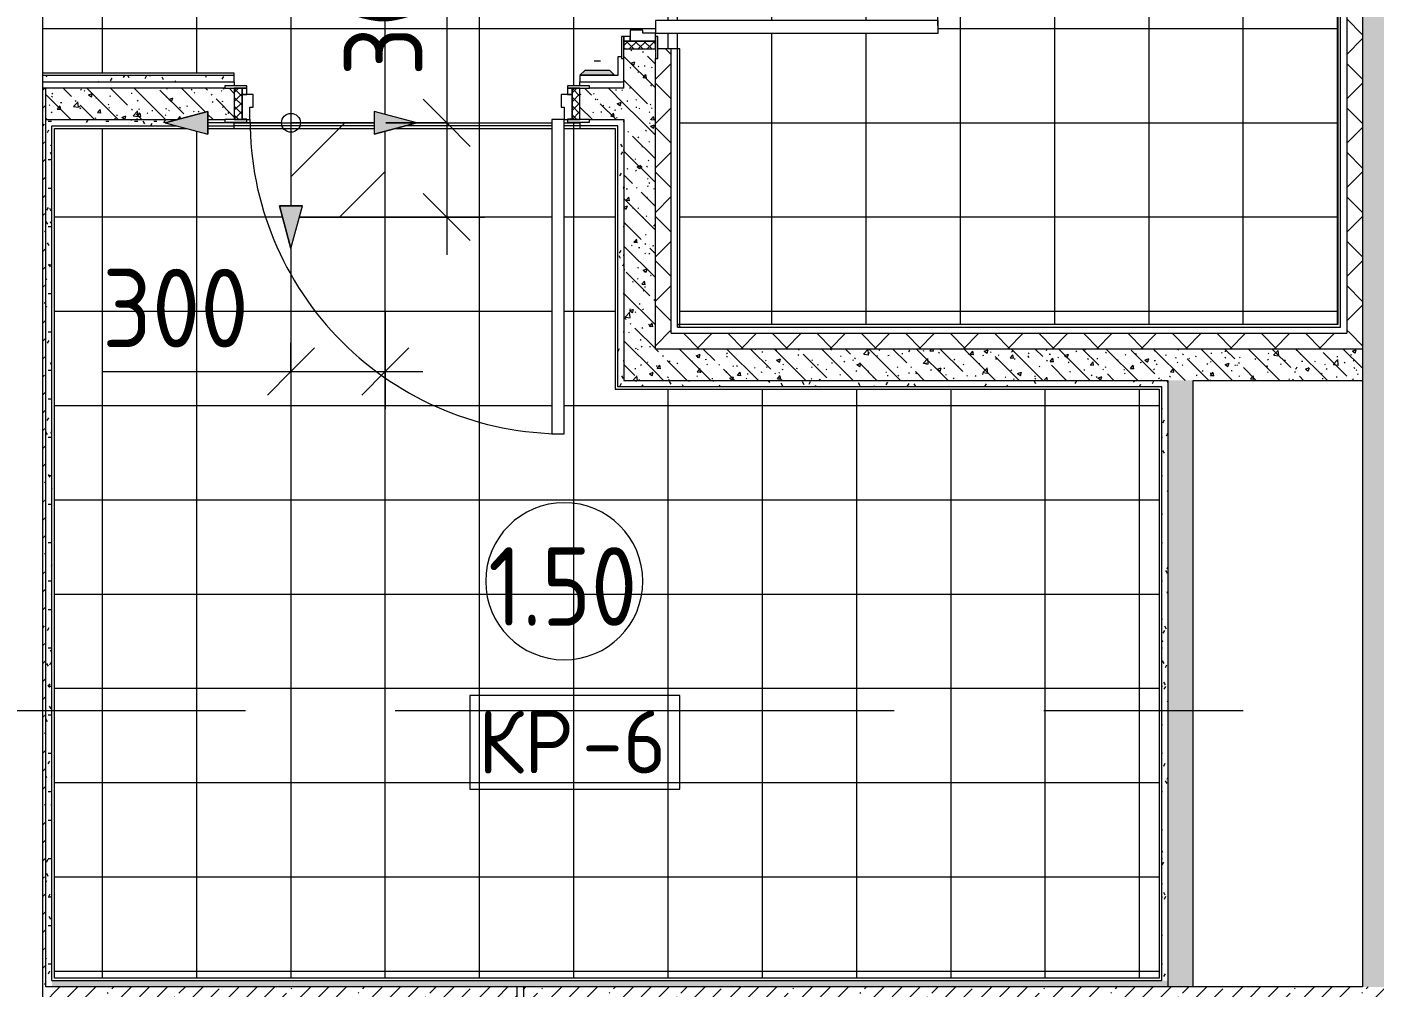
# Model space of a CAD drawing. Header units: millimetres. Extents: x 81671 to 282875, y -8553 to 29000.
# Drawn here: x 84910 to 89197, y 17269 to 20325 of the extents above; entities that cross this region are included whole.
import ezdxf

# ---------------------------------------------------------------- set-up
doc = ezdxf.new("R2010")
doc.units = ezdxf.units.MM
doc.linetypes.add('Осевая', pattern=[3175, 635, -476.25, 1587.5, -476.25])
for name, color, linetype, lineweight in [('A-ANNO-DIMS', 7, 'Continuous', 9), ('A-ANNO-DIMS-100', 7, 'Continuous', 9), ('A-AREA-IDEN', 7, 'Continuous', 9), ('A-DETL', 7, 'Continuous', 9), ('A-DETL-GENF', 7, 'Continuous', 9), ('A-DOOR', 7, 'Continuous', 9), ('A-DOOR-1', 7, 'Continuous', 13), ('A-DOOR-FRAM', 7, 'Continuous', 13), ('A-DOOR-FRAM-1', 7, 'Continuous', 9), ('A-FLOR-IDEN', 7, 'Continuous', 9), ('A-FLOR-PATT', 7, 'Continuous', 9), ('A-WALL', 7, 'Continuous', 9), ('I-WALL', 7, 'Continuous', 9), ('Оси', 7, 'Continuous', 9), ('Оси-2', 7, 'Осевая', 9)]:
    doc.layers.add(name, color=color, linetype=linetype, lineweight=lineweight)
for name, color, linetype, lineweight, true_color in [('A-DETL-GENF-1', 7, 'Continuous', 9, 0x004000), ('A-FLOR-1', 7, 'Continuous', 9, 0x787878), ('A-GENM-5', 7, 'Continuous', 9, 0xff8040), ('A-WALL-1', 9, 'Continuous', 9, 0x808080), ('A-WALL-FNSH-1', 9, 'Continuous', 9, 0x808080), ('I-WALL-1', 7, 'Continuous', 9, 0x787878), ('I-WALL-2', 9, 'Continuous', 9, 0x808080)]:
    doc.layers.add(name, color=color, linetype=linetype, lineweight=lineweight, true_color=true_color)
doc.styles.add('GOST Common', font='GOST_Common.ttf', dxfattribs={"width": 0.9, "height": 250})
doc.styles.add('GOST Common_1', font='GOST_Common.ttf', dxfattribs={"height": 200})
doc.styles.add('ISOCPEUR', font='isocpeur.ttf', dxfattribs={"width": 0.9, "height": 250})
doc.dimstyles.new('ISO-2_5_0_9К_БОЛЬШОЙ_2', dxfattribs={"dimscale": 304.8, "dimtxt": 248.995294, "dimasz": 0.492126, "dimexe": 0.393701, "dimexo": 0.984252, "dimgap": 0, "dimtad": 1, "dimdec": 0, "dimrnd": 10, "dimzin": 0, "dimdsep": 46, "dimtxsty": 'ISOCPEUR', "dimblk1": 'OBLIQUE', "dimblk2": 'OBLIQUE', "dimsah": 1, "dimcen": 0.09, "dimdle": 0.393701, "dimazin": 0, "dimtfac": 1, "dimtdec": 4, "dimtix": 1, "dimtmove": 1, "dimatfit": 3, "dimfxl": 1, "dimtvp": 1, "dimtolj": 1, "dimtzin": 0, "dimarcsym": 2})
pattern_1 = [(45, (0, 0), (-57.024626, 57.024626), []), (45, (57.025, 0), (-57.024626, 57.024626), [100.806, -20.161, 3.353, -16.808])]
pattern_2 = [(135, (0, 0), (-75.43415, -75.43415), [106.68, -17.78, 3.556, -17.78]), (135, (0, 75.39), (-75.43415, -75.43415), []), (50, (0, 0), (127.52922, -11.15758), [13.335, -146.685]), (355, (0, 0), (-24.66966, 133.74002), [10.668, -117.348]), (100.451, (10.63, -0.93), (102.85973, 122.58178), [11.333, -124.663]), (46.184, (0, 35.56), (189.75516, -29.43036), [20.002, -220.027]), (96.636, (15.81, 33.1), (166.1822, 173.1996), [17, -186.995]), (351.184, (0, 35.56), (166.18393, 173.19757), [16.002, -176.022]), (21, (17.78, 26.67), (106.13027, -71.58603), [13.335, -146.685]), (326, (17.78, 26.67), (43.26188, 128.93175), [10.668, -117.348]), (71.451, (26.62, 20.7), (149.39198, 57.34505), [11.333, -124.663]), (37.5, (0, 0), (2.162228, 59.188357), [3.353, -112.573, 3.353, -115.773, -117.792]), (37.5, (0, 0), (2.162228, 59.188357), [-235.052, 3.353, -114.44]), (7.5, (0, 0), (46.773857, 70.126152), [3.353, -64.567, 3.353, -109.906, -44.894]), (7.5, (0, 0), (46.773857, 70.126152), [-181.178, 3.353, -41.542]), (327.5, (-39.65, 0), (94.913671, -4.010093), [3.353, -41.097, 3.353, -135.331, -184.023]), (327.5, (-39.65, 0), (94.913671, -4.010093), [-183.134, 3.353, -180.67]), (317.5, (-57.43, 0), (103.69057, 17.79882), [3.353, -54.432, 3.353, -88.748, -130.683]), (317.5, (-57.43, 0), (103.69057, 17.79882), [-149.885, 3.353, -127.33])]
pattern_3 = [(45, (0, 0), (-70.71068, 70.71068), []), (135, (0, 0), (-70.71068, -70.71068), [])]
pattern_4 = [(0, (0, 0), (121.92, 30.48), [10.058, -81.382, 10.058, -81.382, -487.68]), (0, (0, 0), (121.92, 30.48), [-182.88, 10.058, -172.822, 10.058, -81.382, -213.36]), (0, (0, 0), (121.92, 30.48), [-457.2, 10.058, -50.902, 10.058, -142.342]), (120, (45.72, 15.24), (-87.356454, 90.345817), [10.058, -81.382, 10.058, -81.382, -487.68]), (120, (45.72, 15.24), (-87.356454, 90.345817), [-182.88, 10.058, -172.822, 10.058, -81.382, -213.36]), (120, (45.72, 15.24), (-87.356454, 90.345817), [-457.2, 10.058, -50.902, 10.058, -142.342]), (240, (60.96, 76.2), (-34.563546, -120.825817), [10.058, -81.382, 10.058, -81.382, -487.68]), (240, (60.96, 76.2), (-34.563546, -120.825817), [-182.88, 10.058, -172.822, 10.058, -81.382, -213.36]), (240, (60.96, 76.2), (-34.563546, -120.825817), [-457.2, 10.058, -50.902, 10.058, -142.342])]

# ---------------------------------------------------------------- blocks, each defined once
blk = doc.blocks.new('110_Дверь_СКБ_1Ст_Внутренняя1 - Д-11а _огнестойкость EI 15_-32666892-План отделки полов с раскладкой материалов 1 этажа в осях 23_1-33')
at = {"layer": 'A-DOOR'}
h = blk.add_hatch(dxfattribs=at)
h.set_pattern_fill('FP_17', color=256, style=0, pattern_type=2)
h.set_pattern_definition([(135, (1751.41, 114.685), (-14.14214, -14.14214), []), (225, (1751.41, 114.685), (14.14214, -14.14214), [])])
h.paths.add_polyline_path([(562.5, 50), (537.5, 50), (537.5, -50), (562.5, -50)])
at = {"layer": 'A-DOOR-FRAM-1'}
h = blk.add_hatch(dxfattribs=at)
h.set_pattern_fill('FP_18', color=256, style=0, pattern_type=2)
h.set_pattern_definition([(45, (-371.384, 114.685), (-14.1421, 14.1421), []), (135, (-371.384, 114.685), (-14.1421, -14.1421), [])])
h.paths.add_polyline_path([(-512.5, 50), (-537.5, 50), (-537.5, -50), (-512.5, -50)])
at = {"layer": 'A-DOOR'}
blk.add_arc((-487.5, 50), 1000, 360, 90, dxfattribs=at)
at = {"layer": 'A-DOOR-1'}
for p, q in [((-487.5, 1050), (-487.5, 50)), ((-447.5, 1050), (-487.5, 1050)), ((-447.5, 50), (-447.5, 1050)), ((-487.5, 50), (-447.5, 50))]:
    blk.add_line(p, q, dxfattribs=at)
at = {"layer": 'A-DOOR-FRAM'}
for p, q in [((-497.5, 58), (-567.5, 58)), ((-567.5, 58), (-567.5, 50)), ((-567.5, 50), (-497.5, 50)), ((-512.5, 50), (-537.5, 50)), ((-537.5, 50), (-537.5, -50)), ((-487.5, 50), (-512.5, 50)), ((-512.5, 50), (-512.5, -30)), ((-512.5, -50), (-512.5, 50)), ((-497.5, 50), (-512.5, 50)), ((-512.5, 50), (-512.5, 49)), ((-512.5, 49), (-497.5, 49)), ((-497.5, 50), (-497.5, 58)), ((-497.5, 49), (-497.5, 50)), ((-487.5, 10), (-487.5, 50)), ((512.5, 50), (512.5, 10)), ((537.5, 50), (512.5, 50)), ((592.5, 58), (522.5, 58)), ((522.5, 58), (522.5, 50)), ((537.5, 50), (522.5, 50)), ((522.5, 50), (522.5, 49)), ((522.5, 50), (592.5, 50)), ((522.5, 49), (537.5, 49)), ((537.5, -30), (537.5, 50)), ((562.5, 50), (537.5, 50)), ((537.5, 50), (537.5, -50)), ((537.5, 49), (537.5, 50)), ((562.5, -50), (562.5, 50)), ((592.5, 50), (592.5, 58)), ((-477.5, 10), (-487.5, 10)), ((-477.5, -30), (-477.5, 10)), ((512.5, 10), (502.5, 10)), ((502.5, 10), (502.5, -30)), ((-512.5, -30), (-477.5, -30)), ((-497.5, -30), (-512.5, -30)), ((-512.5, -30), (-512.5, -50)), ((-497.5, -50), (-497.5, -30)), ((502.5, -30), (537.5, -30)), ((537.5, -30), (522.5, -30)), ((522.5, -30), (522.5, -50)), ((537.5, -50), (537.5, -30)), ((-497.5, -50), (-567.5, -50)), ((-567.5, -50), (-567.5, -58)), ((-567.5, -58), (-497.5, -58)), ((-537.5, -50), (-512.5, -50)), ((-512.5, -50), (-497.5, -50)), ((-497.5, -58), (-497.5, -50)), ((522.5, -50), (537.5, -50)), ((592.5, -50), (522.5, -50)), ((522.5, -50), (522.5, -58)), ((522.5, -58), (592.5, -58)), ((537.5, -50), (562.5, -50)), ((592.5, -58), (592.5, -50))]:
    blk.add_line(p, q, dxfattribs=at)
blk = doc.blocks.new('110_Дверь_СКБ_2Ст - Д-10а_ СОШ_Дв_1450x2100h_Горячий цех-25784455-План отделки полов с раскладкой материалов 1 этажа в осях 23_1-33')
at = {"layer": 'A-DOOR'}
h = blk.add_hatch(dxfattribs=at)
h.set_pattern_fill('FP_23', color=256, style=0, pattern_type=2)
h.set_pattern_definition([(135, (1601.41, 114.685), (-14.14214, -14.14214), []), (225, (1601.41, 114.685), (14.14214, -14.14214), [])])
h.paths.add_polyline_path([(712.5, 50), (687.5, 50), (687.5, -50), (712.5, -50), (712.5, -41.5)])
at = {"layer": 'A-DOOR-FRAM-1'}
h = blk.add_hatch(dxfattribs=at)
h.set_pattern_fill('FP_24', color=256, style=0, pattern_type=2)
h.set_pattern_definition([(45, (-521.384, 114.685), (-14.1421, 14.1421), []), (135, (-521.384, 114.685), (-14.1421, -14.1421), [])])
h.paths.add_polyline_path([(-662.5, 50), (-687.5, 50), (-687.5, -50), (-662.5, -50), (-662.5, -41.5)])
at = {"layer": 'A-DOOR'}
for centre, radius, start, end in [((662.5, 50), 900, 90, 180), ((-637.5, 50), 400, 0, 90)]:
    blk.add_arc(centre, radius, start, end, dxfattribs=at)
at = {"layer": 'A-DOOR-1'}
for p, q in [((662.5, 950), (622.5, 950)), ((622.5, 950), (622.5, 50)), ((662.5, 50), (662.5, 950)), ((-637.5, 450), (-637.5, 50)), ((-597.5, 450), (-637.5, 450)), ((-597.5, 50), (-597.5, 450)), ((-637.5, 50), (-597.5, 50)), ((622.5, 50), (662.5, 50))]:
    blk.add_line(p, q, dxfattribs=at)
at = {"layer": 'A-DOOR-FRAM'}
for p, q in [((-647.5, 58), (-717.5, 58)), ((-717.5, 58), (-717.5, 50)), ((-717.5, 50), (-647.5, 50)), ((-662.5, 50), (-687.5, 50)), ((-687.5, 50), (-687.5, -50)), ((-637.5, 50), (-662.5, 50)), ((-662.5, 50), (-662.5, -30)), ((-662.5, -50), (-662.5, 50)), ((-647.5, 50), (-647.5, 58)), ((-637.5, 10), (-637.5, 50)), ((662.5, 50), (662.5, 10)), ((687.5, 50), (662.5, 50)), ((742.5, 58), (672.5, 58)), ((672.5, 58), (672.5, 50)), ((672.5, 50), (742.5, 50)), ((687.5, -30), (687.5, 50)), ((712.5, 50), (687.5, 50)), ((687.5, 50), (687.5, -50)), ((712.5, -50), (712.5, 50)), ((742.5, 50), (742.5, 58)), ((-627.5, 10), (-637.5, 10)), ((-627.5, -30), (-627.5, 10)), ((662.5, 10), (652.5, 10)), ((652.5, 10), (652.5, -30)), ((-662.5, -30), (-627.5, -30)), ((-647.5, -30), (-662.5, -30)), ((-662.5, -30), (-662.5, -50)), ((-647.5, -50), (-647.5, -30)), ((652.5, -30), (687.5, -30)), ((687.5, -30), (672.5, -30)), ((672.5, -30), (672.5, -50)), ((687.5, -50), (687.5, -30)), ((-647.5, -50), (-717.5, -50)), ((-717.5, -50), (-717.5, -58)), ((-717.5, -58), (-647.5, -58)), ((-687.5, -50), (-662.5, -50)), ((-662.5, -50), (-647.5, -50)), ((-647.5, -58), (-647.5, -50)), ((672.5, -50), (687.5, -50)), ((742.5, -50), (672.5, -50)), ((672.5, -50), (672.5, -58)), ((672.5, -58), (742.5, -58)), ((687.5, -50), (712.5, -50)), ((742.5, -58), (742.5, -50))]:
    blk.add_line(p, q, dxfattribs=at)
blk = doc.blocks.new('Плинтус - Плинтус керамогранит бежевый-32865572-План отделки полов с раскладкой материалов 1 этажа в осях 23_1-33')
at = {"layer": 'A-GENM-5'}
blk.add_hatch(color=256, dxfattribs=at).paths.add_polyline_path([(110, 0), (0, 0), (15, -15), (95, -15)])
for p, q in [((0, 0), (110, 0)), ((0, 0), (15, -15)), ((15, -15), (95, -15)), ((95, -15), (110, 0)), ((45, -45), (65, -45))]:
    blk.add_line(p, q, dxfattribs=at)
blk = doc.blocks.new('Начало раскладки_красным - Начало раскладки_красным-26112431-План отделки полов с раскладкой материалов 1 этажа в осях 23_1-33')
at = {"layer": 'A-DETL-GENF'}
for points in [[(-264.8, -36.2), (-264.8, 36.2), (-400, 0)], [(264.8, -36.2), (400, 0), (264.8, 36.2)], [(0, -400), (36.2, -264.8), (-36.2, -264.8), (-23.2, -313.5)]]:
    blk.add_hatch(color=256, dxfattribs=at).paths.add_polyline_path(points)
for p, q in [((-264.8, 36.2), (-400, 0)), ((-400, 0), (-264.8, 36.2)), ((-400, 0), (-264.8, -36.2)), ((-400, 0), (-264.8, -36.2)), ((-264.8, -36.2), (-264.8, 36.2)), ((-264.8, 36.2), (-264.8, -36.2)), ((-30, 0), (-264.8, 0)), ((30, 0), (264.8, 0)), ((400, 0), (264.8, 36.2)), ((264.8, 36.2), (264.8, -36.2)), ((400, 0), (264.8, 36.2)), ((264.8, 36.2), (264.8, -36.2)), ((400, 0), (264.8, -36.2)), ((0, -30), (0, -264.8)), ((264.8, -36.2), (400, 0)), ((36.2, -264.8), (-36.2, -264.8)), ((-36.2, -264.8), (0, -400)), ((0, -400), (-36.2, -264.8)), ((-36.2, -264.8), (36.2, -264.8)), ((0, -400), (36.2, -264.8)), ((0, -400), (36.2, -264.8))]:
    blk.add_line(p, q, dxfattribs=at)
blk.add_circle((0, 0), 30, dxfattribs=at)
blk = doc.blocks.new('DET_L_Линия разрыва - М100-30654842-План отделки полов с раскладкой материалов 1 этажа в осях 23_1-33')
at = {"layer": 'A-DETL-GENF'}
blk.add_line((11739.9, 0), (0, 0), dxfattribs=at)
blk = doc.blocks.new('Марка_Помещения - Номер-25198446-План отделки полов с раскладкой материалов 1 этажа в осях 23_1-33')
at = {"layer": 'A-AREA-IDEN'}
for start, end in [(360, 180), (180, 360)]:
    blk.add_arc((0, 0), 2.5, start, end, dxfattribs=at)
blk = doc.blocks.new('М_перекрытий_ЭП - Типоразмер-25383776-План отделки полов с раскладкой материалов 1 этажа в осях 23_1-33')
at = {"layer": 'A-FLOR-IDEN'}
for p, q in [((3.352, 1.578), (-3.336, 1.578)), ((-3.336, 1.578), (-3.336, -1.406)), ((3.352, -1.406), (3.352, 1.578)), ((-3.336, -1.406), (3.352, -1.406))]:
    blk.add_line(p, q, dxfattribs=at)
blk = doc.blocks.new('DIMBLOCK76-План отделки полов с раскладкой материалов 1 этажа в осях 23_1-33')
at = {"layer": 'A-ANNO-DIMS-100'}
for p, q in [((86050.5, 19420), (86050.5, 19108.6)), ((86050.5, 19228.6), (86050.5, 19420)), ((85750.5, 19320), (85750.5, 19108.6)), ((85750.5, 19228.6), (85750.5, 19320)), ((85149.7, 19228.6), (85723.7, 19228.6)), ((85630.5, 19228.6), (86170.5, 19228.6)), ((85723.7, 19228.6), (85900.5, 19228.6))]:
    blk.add_line(p, q, dxfattribs=at)
at = {"layer": 'A-ANNO-DIMS-100', "lineweight": 20}
for p, q in [((85750.5, 19228.6), (85825.5, 19303.6)), ((86050.5, 19228.6), (86125.5, 19303.6)), ((85750.5, 19228.6), (85675.5, 19153.6)), ((86050.5, 19228.6), (85975.5, 19153.6))]:
    blk.add_line(p, q, dxfattribs=at)
at = {"layer": 'A-ANNO-DIMS-100', "color": 0, "insert": (85149.7, 19555.2), "char_height": 250, "width": 568.858, "attachment_point": 1, "line_spacing_factor": 1.149209, "style": 'ISOCPEUR'}
blk.add_mtext('300', dxfattribs=at)
blk = doc.blocks.new('_Oblique')
at = {"color": 0, "linetype": 'ByBlock', "lineweight": -2}
blk.add_line((-0.5, -0.5), (0.5, 0.5), dxfattribs=at)
blk = doc.blocks.new('DIMBLOCK77-План отделки полов с раскладкой материалов 1 этажа в осях 23_1-33')
at = {"layer": 'A-ANNO-DIMS-100'}
for p, q in [((86245.9, 20642), (86245.9, 20068)), ((86245.9, 20140), (86245.9, 19600)), ((86245.9, 20068), (86245.9, 19870)), ((86052, 20020), (86365.9, 20020)), ((86245.9, 20020), (86052, 20020)), ((86052, 19720), (86365.9, 19720)), ((86245.9, 19720), (86052, 19720))]:
    blk.add_line(p, q, dxfattribs=at)
at = {"layer": 'A-ANNO-DIMS-100', "lineweight": 20}
for p, q in [((86245.9, 20020), (86170.9, 20095)), ((86245.9, 20020), (86320.9, 19945)), ((86245.9, 19720), (86170.9, 19795)), ((86245.9, 19720), (86320.9, 19645))]:
    blk.add_line(p, q, dxfattribs=at)
at = {"layer": 'A-ANNO-DIMS-100', "color": 0, "insert": (85919.3, 20168), "char_height": 250, "width": 568.858, "attachment_point": 1, "rotation": 90, "line_spacing_factor": 1.149209, "style": 'ISOCPEUR'}
blk.add_mtext('300', dxfattribs=at)

msp = doc.modelspace()

# ---------------------------------------------------------------- hatches: boundary and pattern name
at = {"layer": 'A-DETL-GENF-1'}
h = msp.add_hatch(dxfattribs=at)
h.set_pattern_fill('FP_93', color=256, style=0, pattern_type=2)
h.set_pattern_definition([(45, (0, 0), (-141.42136, 141.42136), [])])
h.paths.add_polyline_path([(86050.5, 19720), (86050.5, 19993.2), (86015.3, 19983.8), (86015.3, 20020), (85750.5, 20020), (85750.5, 19755.2), (85786.7, 19755.2), (85777.3, 19720), (86015.3, 19720)])
at = {"layer": 'A-FLOR-PATT'}
h = msp.add_hatch(dxfattribs=at)
h.set_pattern_fill('FP_65', color=256, style=0, pattern_type=2)
h.set_pattern_definition([(180, (86080.5, 20320), (-4e-14, -300), []), (270, (86080.5, 20320), (300, 2e-14), [])])
h.paths.add_polyline_path([(86988, 19378), (89082, 19378), (89082, 23022), (88702, 23022), (88702, 23430), (88780, 23430), (88780, 23432), (88720, 23432), (88720, 23515), (88735, 23515), (88735, 23595), (88720, 23595), (88720, 23678), (88780, 23678), (88780, 23680), (88685, 23680), (88685, 23595), (88605, 23595), (88605, 23680), (87255, 23680), (87255, 23595), (87175, 23595), (87175, 23680), (87080, 23680), (87080, 23678), (87140, 23678), (87140, 23595), (87125, 23595), (87125, 23515), (87140, 23515), (87140, 23432), (87080, 23432), (87079.8, 23352), (86988, 23352), (86988, 21655), (86980, 21655), (86980, 21605), (87310, 21605), (87310, 21565), (86980, 21565), (86980, 20345), (87810, 20345), (87810, 20305), (86980, 20305), (86980, 20255), (86988, 20255), (86988, 19387.7)])
h.paths.add_polyline_path([(89030.6, 23175), (89090, 23175), (89090, 23360), (88855, 23360), (88855, 23175)])
h = msp.add_hatch(dxfattribs=at)
h.set_pattern_fill('FP_63', color=256, style=0, pattern_type=2)
h.set_pattern_definition([(90, (60850.5, 25720), (-300, 2e-14), []), (180, (60850.5, 25720), (-4e-14, -300), [])])
h.paths.add_polyline_path([(86910, 20305), (86910, 20295), (86918, 20295), (86918, 20255), (86980, 20255), (86980, 20305), (86918, 20305)])
h.paths.add_polyline_path([(86910, 21605), (86980, 21605), (86979, 21655), (86918, 21655), (86918, 21615), (86910, 21615)])
h.paths.add_polyline_path([(85819.6, 20002), (86015.3, 20002), (86015.3, 20056.2), (86150.5, 20020), (86083.3, 20002), (86580, 20002), (86580, 20030), (86620, 20030), (86620, 20070), (86610, 20070), (86610, 20110), (86630, 20110), (86630, 20138), (86670, 20138), (86670, 20170), (86790, 20170), (86790, 20230), (86802, 20230), (86802, 20295), (86830, 20295), (86830, 20315), (86870, 20315), (86870, 20305), (86910, 20305), (86910, 20345), (86980, 20345), (86980, 21565), (86910, 21565), (86910, 21605), (86870, 21605), (86870, 21595), (86830, 21595), (86830, 21615), (86802, 21615), (86802, 21660), (86384.7, 21660), (86384.7, 21672), (86344.7, 21672), (86344.7, 21700), (86324.7, 21700), (86324.7, 21740), (86334.7, 21740), (86334.7, 21770), (85484.7, 21770), (85484.7, 21740), (85494.7, 21740), (85494.7, 21700), (85474.7, 21700), (85474.7, 21672), (85434.7, 21672), (85434.7, 21660), (85330, 21660), (85330, 21652), (84960.7, 21652), (84960.7, 20178), (85570, 20178), (85570, 20138), (85610, 20138), (85610, 20110), (85630, 20110), (85630, 20070), (85620, 20070), (85620, 20030), (85610, 20030), (85610, 20022), (85570, 20022), (85570, 20002), (85750.5, 20002)])
h.paths.add_polyline_path([(86630, 20002), (86670, 20002), (86670, 20022), (86630, 20022), (86630, 20030), (86620, 20030), (86620, 20002)])
h.paths.add_polyline_path([(86670, 20171), (86685, 20186), (86765, 20186), (86780, 20171), (86670.2, 20171)])
h = msp.add_hatch(dxfattribs=at)
h.set_pattern_fill('FP_67', color=256, style=0, pattern_type=2)
h.set_pattern_definition([(180, (86650.5, 21820), (-4e-14, -300), []), (270, (86650.5, 21820), (300, 2e-14), [])])
h.paths.add_polyline_path([(85819.6, 17298), (88513, 17298.7), (88513, 19172), (86782, 19172), (86782, 20002), (86670, 20002), (86670, 20010), (86620, 20010), (86620, 19030), (86580, 19030), (86580, 20010), (86113.2, 20010), (86015.3, 19983.8), (86015.3, 20010), (85570, 20010), (85570, 20002), (85485.7, 20002), (85485.7, 19983.8), (85417.7, 20002), (84998, 20002), (84998, 17298), (85001.2, 17298)])
h.paths.add_polyline_path([(85750.5, 19620), (85714.3, 19755.2), (85786.7, 19755.2), (85759.9, 19655)])
at = {"layer": 'I-WALL'}
h = msp.add_hatch(dxfattribs=at)
h.set_pattern_fill('FP_2', color=256, style=0, pattern_type=2)
h.set_pattern_definition(pattern_1)
h.paths.add_polyline_path([(89410, 17270), (89410, 27100), (89160, 27100), (89160, 17270)])
h = msp.add_hatch(dxfattribs=at)
h.set_pattern_fill('FP_5', color=256, style=0, pattern_type=2)
h.set_pattern_definition(pattern_3)
h.paths.add_polyline_path([(86910, 19300), (86960, 19300), (86960, 20255), (86918, 20255), (86918, 20225), (86910, 20225), (86910, 19706.5)])
h.paths.add_polyline_path([(86918, 21655), (86960, 21655), (86960, 23430), (86910, 23430), (86910.1, 21685), (86918, 21685), (86918, 21676)])
h = msp.add_hatch(dxfattribs=at)
h.set_pattern_fill('FP_5', color=256, style=0, pattern_type=2)
h.set_pattern_definition(pattern_3)
h.paths.add_polyline_path([(89110, 19350), (89160, 19350), (89160, 23100), (89110, 23100), (89110, 19370)])
h = msp.add_hatch(dxfattribs=at)
h.set_pattern_fill('FP_2', color=256, style=0, pattern_type=2)
h.set_pattern_definition(pattern_1)
h.paths.add_polyline_path([(84960.7, 17270), (84970, 17270.6), (84970, 20130), (84960.7, 20130), (84960.7, 17270.6)])
h = msp.add_hatch(dxfattribs=at)
h.set_pattern_fill('FP_5', color=256, style=0, pattern_type=2)
h.set_pattern_definition(pattern_3)
h.paths.add_polyline_path([(89149.3, 19300), (89160, 19300), (89160, 19350), (86960, 19350), (86960, 19300), (88483.4, 19300)])
h = msp.add_hatch(dxfattribs=at)
h.set_pattern_fill('FP_2', color=256, style=0, pattern_type=2)
h.set_pattern_definition(pattern_1)
h.paths.add_polyline_path([(86270, 17050), (86270, 17270), (84960.7, 17270), (84960.7, 17050), (85819.6, 17050)])
h = msp.add_hatch(dxfattribs=at)
h.set_pattern_fill('FP_2', color=256, style=0, pattern_type=2)
h.set_pattern_definition(pattern_1)
h.paths.add_polyline_path([(86470, 16100), (86470, 17270), (86270, 17270), (86270, 16100)])
h = msp.add_hatch(dxfattribs=at)
h.set_pattern_fill('FP_2', color=256, style=0, pattern_type=2)
h.set_pattern_definition(pattern_1)
h.paths.add_polyline_path([(92479, 17050), (92810, 17050), (92810, 17270), (86490, 17270), (86490, 17050), (91147.1, 17050)])
at = {"layer": 'I-WALL-1'}
h = msp.add_hatch(dxfattribs=at)
h.set_pattern_fill('FP_14', color=256, style=0, pattern_type=2)
h.set_pattern_definition(pattern_2)
h.paths.add_polyline_path([(86818.5, 20030), (86910, 20030), (86910, 20255), (86810, 20255), (86810, 20030)])
h.paths.add_polyline_path([(86818.5, 21655), (86910, 21655), (86910, 21680), (86810, 21680), (86810, 21655)])
h = msp.add_hatch(dxfattribs=at)
h.set_pattern_fill('FP_14', color=256, style=0, pattern_type=2)
h.set_pattern_definition(pattern_2)
h.paths.add_polyline_path([(86700, 20030), (86810, 20030), (86810, 20130), (86670, 20130), (86670, 20030)])
h.paths.add_polyline_path([(85485.7, 20030), (85570, 20030), (85570, 20130), (84970, 20130), (84970, 20030), (85387.8, 20030), (85485.7, 20056.2), (85485.7, 20044)])
h = msp.add_hatch(dxfattribs=at)
h.set_pattern_fill('FP_14', color=256, style=0, pattern_type=2)
h.set_pattern_definition(pattern_2)
h.paths.add_polyline_path([(86910, 19200), (86910, 20030), (86810, 20030), (86810, 19200)])
h = msp.add_hatch(dxfattribs=at)
h.set_pattern_fill('FP_14', color=256, style=0, pattern_type=2)
h.set_pattern_definition(pattern_2)
h.paths.add_polyline_path([(89160, 19200), (89160, 19300), (86910, 19300), (86910, 19200), (89149.3, 19200)])
h = msp.add_hatch(dxfattribs=at)
h.set_pattern_fill('FP_14', color=256, style=0, pattern_type=2)
h.set_pattern_definition(pattern_2)
h.paths.add_polyline_path([(88621, 16180), (88621, 17050), (88541, 17050), (88541, 16180)])
h.paths.add_polyline_path([(88621, 17270), (88621, 19200), (88541, 19200), (88541, 17270)])
at = {"layer": 'I-WALL-2'}
h = msp.add_hatch(dxfattribs=at)
h.set_pattern_fill('FP_64', color=256, style=0, pattern_type=2)
h.set_pattern_definition(pattern_4)
h.paths.add_polyline_path([(86790, 20150), (86810, 20150), (86810, 20225), (86802, 20225), (86802, 20230), (86790, 20230), (86790, 20170)])
h.paths.add_polyline_path([(86802, 21660), (86802, 21680), (86790, 21680), (86790, 21660)])
h = msp.add_hatch(dxfattribs=at)
h.set_pattern_fill('FP_64', color=256, style=0, pattern_type=2)
h.set_pattern_definition(pattern_4)
h.paths.add_polyline_path([(86790, 20150), (86790, 20170), (86670, 20170), (86670, 20150)])
h.paths.add_polyline_path([(85570, 20150), (85570, 20170), (84960.7, 20170), (84960.7, 20150), (85153.6, 20150)])
h = msp.add_hatch(dxfattribs=at)
h.set_pattern_fill('FP_64', color=256, style=0, pattern_type=2)
h.set_pattern_definition(pattern_4)
h.paths.add_polyline_path([(86782, 20010), (86790, 20010), (86790, 20030), (86700, 20030), (86700, 20022), (86670, 20022), (86670, 20010), (86700, 20010)])
h.paths.add_polyline_path([(85153.6, 20010), (85387.8, 20010), (85350.5, 20020), (85387.8, 20030), (84970, 20030), (84970, 20010), (84990, 20010)])
h.paths.add_polyline_path([(85485.7, 20010), (85570, 20010), (85570, 20022), (85540, 20022), (85540, 20030), (85485.7, 20030), (85485.7, 20027.1)])
h = msp.add_hatch(dxfattribs=at)
h.set_pattern_fill('FP_64', color=256, style=0, pattern_type=2)
h.set_pattern_definition(pattern_4)
h.paths.add_polyline_path([(86790, 19200), (86810, 19200), (86810, 20030), (86790, 20030), (86790, 19706.5)])
h = msp.add_hatch(dxfattribs=at)
h.set_pattern_fill('FP_64', color=256, style=0, pattern_type=2)
h.set_pattern_definition(pattern_4)
h.paths.add_polyline_path([(84970, 17270), (84990, 17270.6), (84990, 20010), (84970, 20010), (84970, 17270.6)])
h = msp.add_hatch(dxfattribs=at)
h.set_pattern_fill('FP_64', color=256, style=0, pattern_type=2)
h.set_pattern_definition(pattern_4)
h.paths.add_polyline_path([(88521, 19180), (88521, 19200), (86790, 19200), (86790, 19180), (88513, 19180)])
h = msp.add_hatch(dxfattribs=at)
h.set_pattern_fill('FP_64', color=256, style=0, pattern_type=2)
h.set_pattern_definition(pattern_4)
h.paths.add_polyline_path([(88521, 17290), (88541, 17290), (88541, 19200), (88521, 19200), (88521, 17298)])
h = msp.add_hatch(dxfattribs=at)
h.set_pattern_fill('FP_64', color=256, style=0, pattern_type=2)
h.set_pattern_definition(pattern_4)
h.paths.add_polyline_path([(85819.6, 17270), (88541, 17270.6), (88541, 17290), (84990, 17290), (84990, 17270)])

# ---------------------------------------------------------------- linework, layer by layer
at = {"layer": 'A-DETL'}
for p, q in [((86015.3, 20020), (85750.5, 20020)), ((85750.5, 20020), (85750.5, 19755.2)), ((86050.5, 19720), (86050.5, 19993.2)), ((85777.3, 19720), (86050.5, 19720))]:
    msp.add_line(p, q, dxfattribs=at)
at = {"layer": 'A-FLOR-1'}
for p, q in [((86980, 20255), (86980, 20305)), ((85570, 20150), (85570, 20138)), ((86670, 20138), (86670, 20150)), ((86015.3, 20010), (85570, 20010)), ((85570, 20002), (86015.3, 20002)), ((86083.3, 20002), (86580, 20002)), ((86580, 20010), (86113.2, 20010)), ((86670, 20010), (86620, 20010)), ((86620, 20002), (86670, 20002))]:
    msp.add_line(p, q, dxfattribs=at)
at = {"layer": 'A-WALL'}
for p, q in [((89160, 23112.5), (89160, 17270)), ((89090, 19370), (89090, 23030)), ((89110, 23050), (89110, 19350)), ((86960, 19350), (86960, 20255)), ((84990, 17290), (84990, 20010)), ((86790, 20010), (86670, 20010)), ((86790, 19200), (86790, 20010)), ((86960, 19350), (89110, 19350)), ((86980, 19370), (86988, 19370)), ((88521, 19180), (86790, 19180)), ((88521, 17290), (88521, 19180)), ((84990, 17290), (88521, 17290))]:
    msp.add_line(p, q, dxfattribs=at)
at = {"layer": 'A-WALL-1'}
for p, q in [((86960, 20255), (86918, 20255)), ((86790, 20230), (86790, 20170)), ((86802, 20230), (86790, 20230)), ((86810, 20130), (86810, 20225)), ((86910, 19300), (86910, 20225)), ((85570, 20170), (84960.7, 20170)), ((84960.7, 20150), (85570, 20150)), ((85570, 20150), (85570, 20170)), ((86790, 20170), (86670, 20170)), ((86670, 20170), (86670, 20150)), ((86670, 20150), (86810, 20150)), ((85540, 20130), (84960.7, 20130)), ((84970, 17270), (84970, 20130)), ((86810, 20130), (86700, 20130)), ((84970, 20030), (85387.8, 20030)), ((85485.7, 20030), (85540, 20030)), ((85570, 20010), (85570, 20022)), ((86670, 20022), (86670, 20010)), ((86700, 20030), (86810, 20030)), ((86810, 20030), (86810, 19200)), ((84990, 20010), (85387.8, 20010)), ((85485.7, 20010), (85570, 20010)), ((89160, 19300), (86910, 19300)), ((86810, 19200), (88541, 19200)), ((88541, 19200), (88541, 17270)), ((88621, 19200), (89160, 19200)), ((88621, 17270), (88621, 19200)), ((89160, 17270), (84970, 17270)), ((86470, 14730), (86470, 17270)), ((86490, 17270), (86490, 17050))]:
    msp.add_line(p, q, dxfattribs=at)
at = {"layer": 'A-WALL-FNSH-1'}
for p, q in [((89082, 23022), (89082, 19378)), ((86988, 20255), (86960, 20255)), ((86980, 19370), (86980, 20255)), ((86988, 19370), (86988, 20255)), ((85570, 20178), (84960.7, 20178)), ((85570, 20170), (85570, 20178)), ((84998, 17298), (84998, 20002)), ((84998, 20002), (85417.7, 20002)), ((85485.7, 20002), (85570, 20002)), ((85570, 20002), (85570, 20010)), ((86670, 20010), (86670, 20002)), ((86670, 20002), (86782, 20002)), ((86782, 20002), (86782, 19172)), ((89082, 19378), (86980.5, 19378)), ((86980.5, 19378), (86980.5, 19370)), ((86988, 19370), (89090, 19370)), ((86782, 19172), (88513, 19172)), ((86790, 19180), (86790, 19200)), ((88513, 19172), (88513, 17298)), ((88513, 17298), (84998, 17298))]:
    msp.add_line(p, q, dxfattribs=at)
at = {"layer": 'Оси'}
msp.add_line((82470.8, 18150), (84970.8, 18150), dxfattribs=at)
at = {"layer": 'Оси-2'}
msp.add_line((84970.8, 18150), (122760, 18150), dxfattribs=at)

# ---------------------------------------------------------------- block references
at = {"layer": 'A-AREA-IDEN', "xscale": 99.99999999999993, "yscale": 99.99999999999993, "zscale": 99.99999999999993}
msp.add_blockref('Марка_Помещения - Номер-25198446-План отделки полов с раскладкой материалов 1 этажа в осях 23_1-33', (86620.1, 18560.8), dxfattribs=at)
at = {"layer": 'A-DETL-GENF', "rotation": 270.0000000000003}
msp.add_blockref('DET_L_Линия разрыва - М100-30654842-План отделки полов с раскладкой материалов 1 этажа в осях 23_1-33', (84960.7, 27380.8), dxfattribs=at)
at = {"layer": 'A-DETL-GENF'}
msp.add_blockref('Начало раскладки_красным - Начало раскладки_красным-26112431-План отделки полов с раскладкой материалов 1 этажа в осях 23_1-33', (85750.5, 20020), dxfattribs=at)
at = {"layer": 'A-DOOR'}
for name, p, rotation in [('110_Дверь_СКБ_2Ст - Д-10а_ СОШ_Дв_1450x2100h_Горячий цех-25784455-План отделки полов с раскладкой материалов 1 этажа в осях 23_1-33', (86860, 20967.5), 270), ('110_Дверь_СКБ_1Ст_Внутренняя1 - Д-11а _огнестойкость EI 15_-32666892-План отделки полов с раскладкой материалов 1 этажа в осях 23_1-33', (86132.5, 20080), 180)]:
    msp.add_blockref(name, p, dxfattribs=dict(at, rotation=rotation))
at = {"layer": 'A-FLOR-IDEN', "xscale": 99.99999999999993, "yscale": 99.99999999999993, "zscale": 99.99999999999993}
msp.add_blockref('М_перекрытий_ЭП - Типоразмер-25383776-План отделки полов с раскладкой материалов 1 этажа в осях 23_1-33', (86653, 18039.6), dxfattribs=at)
at = {"layer": 'A-GENM-5', "rotation": 180}
msp.add_blockref('Плинтус - Плинтус керамогранит бежевый-32865572-План отделки полов с раскладкой материалов 1 этажа в осях 23_1-33', (86780, 20171), dxfattribs=at)

# ---------------------------------------------------------------- texts
at = {"layer": 'A-AREA-IDEN', "insert": (86378.2, 18669.3), "char_height": 250, "width": 606.076, "attachment_point": 1, "style": 'GOST Common'}
msp.add_mtext('1.50', dxfattribs=at)
at = {"layer": 'A-FLOR-IDEN', "char_height": 200, "attachment_point": 1, "style": 'GOST Common_1'}
for s, insert, width in [('КР', (86345.9, 18149.4), 400.844), ('-6', (86676.6, 18149.4), 352.742)]:
    msp.add_mtext(s, dxfattribs=dict(at, insert=insert, width=width))

# ---------------------------------------------------------------- dimensions: what is measured, and where the dimension line sits
at = {"layer": 'A-ANNO-DIMS'}
dim = msp.add_linear_dim(base=(86245.9, 19720), p1=(86352, 20020), p2=(86352, 19720), angle=90, dimstyle='ISO-2_5_0_9К_БОЛЬШОЙ_2', override={"dimpost": '<>', "dimfxl": 300.000052}, dxfattribs=at)
dim.commit()
dim.dimension.update_dxf_attribs({"geometry": 'DIMBLOCK77-План отделки полов с раскладкой материалов 1 этажа в осях 23_1-33', "text_midpoint": (86085.9, 20452.4), "dimtype": 160, "text_rotation": 90})
dim = msp.add_linear_dim(base=(86050.5, 19228.6), p1=(85750.5, 19620), p2=(86050.5, 19720), dimstyle='ISO-2_5_0_9К_БОЛЬШОЙ_2', override={"dimpost": '<>', "dimfxl": 316.227766}, dxfattribs=at)
dim.commit()
dim.dimension.update_dxf_attribs({"geometry": 'DIMBLOCK76-План отделки полов с раскладкой материалов 1 этажа в осях 23_1-33', "text_midpoint": (85434.1, 19388.5), "dimtype": 160})

doc.saveas('drawing.dxf')
